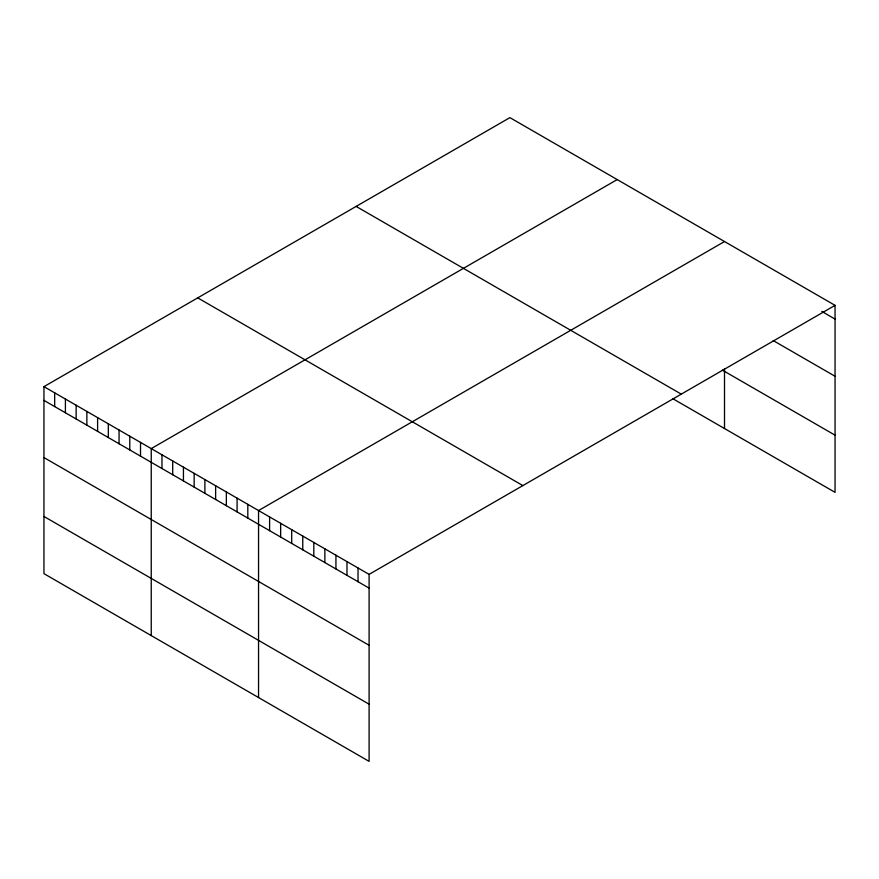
<?xml version="1.0" encoding="UTF-8"?>
<svg xmlns="http://www.w3.org/2000/svg" width="879" height="879" viewBox="0 0 879 879"><rect width="100%" height="100%" fill="white"/><g stroke="black" fill="none" stroke-linecap="round" stroke-linejoin="round"><path stroke-width="1.32" d="M835.05 305.354L369.092 574.372L369.092 761.368L43.95 573.646L43.95 386.65L509.908 117.632L835.05 305.354L835.05 492.35L672.995 398.791M617.201 179.58L151.243 448.598L151.243 635.594M724.505 241.527L258.547 510.545L258.547 697.541M821.788 311.43L835.05 319.088M773.146 340.525L835.05 376.267M722.351 370.114L835.05 435.171M356.138 206.411L681.28 394.133M197.72 297.871L522.862 485.593M43.95 386.65L369.092 574.372M43.95 400.384L369.092 588.106M43.95 457.563L369.092 645.285M43.95 516.467L369.092 704.189M724.505 368.73L724.505 428.523M358.039 567.988L358.039 581.722M346.985 561.604L346.985 575.338M335.932 555.22L335.932 568.955M324.867 548.837L324.867 562.571M313.814 542.453L313.814 556.187M302.761 536.08L302.761 549.814M291.707 529.696L291.707 543.431M280.654 523.313L280.654 537.047M269.6 516.929L269.6 530.663M247.812 504.348L247.812 518.083M237.088 498.151L237.088 511.886M226.353 491.965L226.353 505.7M215.63 485.768L215.63 499.503M204.895 479.571L204.895 493.306M194.16 473.374L194.16 487.109M183.436 467.178L183.436 480.912M172.702 460.992L172.702 474.726M161.978 454.795L161.978 468.529M140.519 442.401L140.519 456.135M129.784 436.204L129.784 449.949M119.061 430.018L119.061 443.752M108.326 423.821L108.326 437.555M97.602 417.624L97.602 431.358M86.867 411.427L86.867 425.161M76.143 405.23L76.143 418.975M65.409 399.044L65.409 412.778M54.685 392.847L54.685 406.581"/></g></svg>
